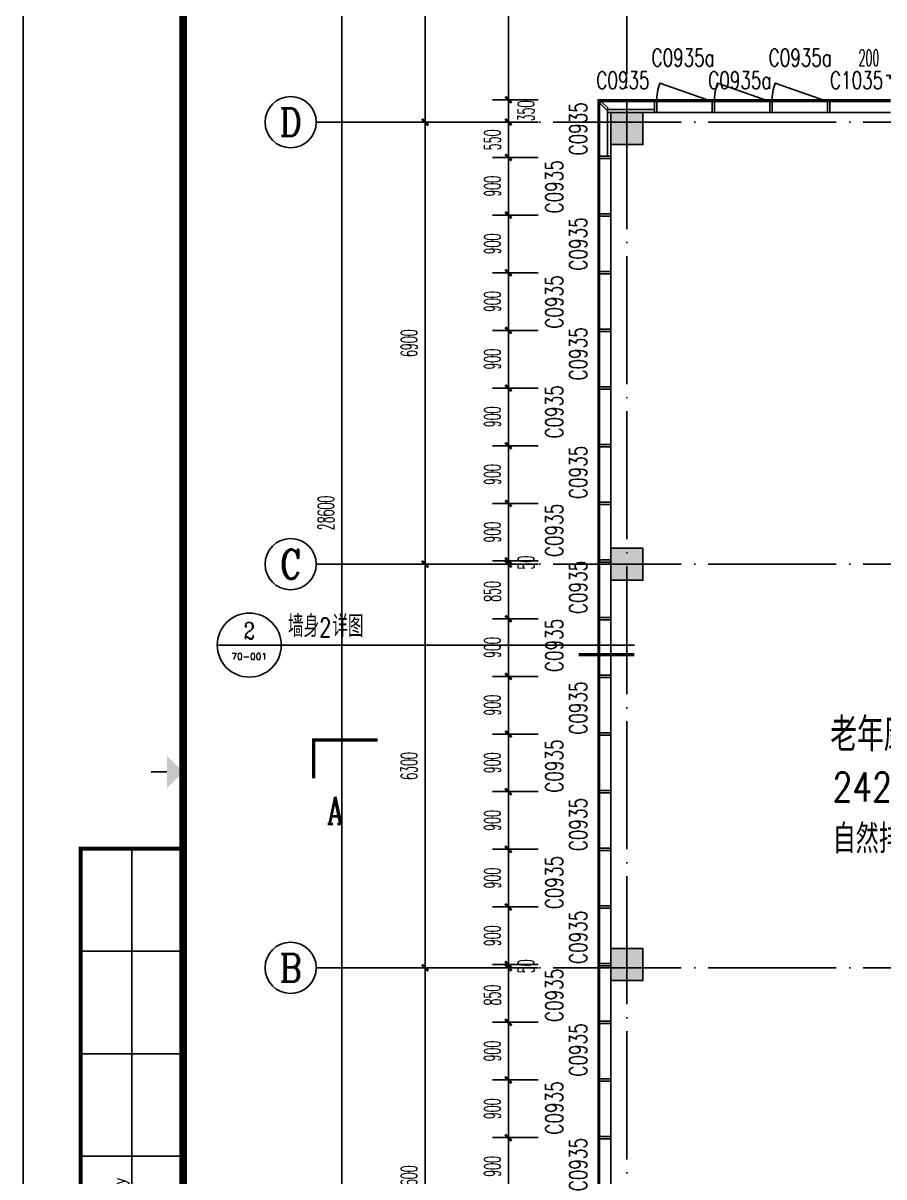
# Model space of a CAD drawing. Header units: millimetres. Extents: x -13830 to 215738, y -24143 to 193994.
# Drawn here: x -3452 to 9991, y 88334 to 106346 of the extents above; entities that cross this region are included whole.
import ezdxf
from ezdxf.enums import TextEntityAlignment as Align

# ---------------------------------------------------------------- set-up
doc = ezdxf.new("R2010")
doc.units = ezdxf.units.MM
doc.header["$LTSCALE"] = 100
doc.linetypes.add('DOTE', pattern=[2.42, 2, -0.2, 0.02, -0.2])
doc.layers.get('0').update_dxf_attribs({"linetype": 'CONTINUOUS'})
doc.layers.get('DEFPOINTS').update_dxf_attribs({"linetype": 'CONTINUOUS'})
for name, color, linetype in [('A-Drain-Well', 201, 'CONTINUOUS'), ('AXIS', 3, 'CONTINUOUS'), ('AXIS_TEXT', 7, 'CONTINUOUS'), ('COLUMN', 9, 'CONTINUOUS'), ('CURTWALL', 4, 'CONTINUOUS'), ('DIM_IDEN', 3, 'CONTINUOUS'), ('DIM_SYMB', 3, 'CONTINUOUS'), ('DOTE', 8, 'CONTINUOUS'), ('MCST 2F$0$A-_WIND----_E-', 4, 'CONTINUOUS'), ('PUB_DIM', 3, 'CONTINUOUS'), ('PUB_HATCH', 8, 'CONTINUOUS'), ('PUB_TEXT', 7, 'CONTINUOUS'), ('RAIL', 163, 'CONTINUOUS'), ('TK HAHA', 1, 'CONTINUOUS'), ('WINDOW', 4, 'CONTINUOUS'), ('WINDOW_TEXT', 7, 'CONTINUOUS'), ('图框', 7, 'CONTINUOUS')]:
    doc.layers.add(name, color=color, linetype=linetype)
doc.styles.add('_TCH_AXIS', font='COMPLEX', dxfattribs={"bigfont": 'GBCBIG'})
doc.styles.add('_TCH_DIM', font='SIMPLEX', dxfattribs={"bigfont": 'GBCBIG'})
doc.styles.add('_TCH_LABEL', font='COMPLEX', dxfattribs={"bigfont": 'GBCBIG'})
doc.styles.add('_TCH_WINDOW', font='SIMPLEX', dxfattribs={"height": 3.5, "bigfont": 'GBCBIG'})
doc.styles.add('COMPLEX', font='COMPLEX')
doc.styles.add('DIM_FONT_T3', font='SIMPLEX', dxfattribs={"width": 0.494118, "bigfont": 'GBCBIG'})
doc.styles.add('HZTXT', font='tjromans.shx', dxfattribs={"width": 0.8, "bigfont": 'hztxt.shx'})
doc.styles.add('TKZ2_tjkts.shx', font='tjromant.shx', dxfattribs={"bigfont": 'tjkts.shx'})
doc.dimstyles.new('_TCH_ARCH&&100', dxfattribs={"dimtxt": 255, "dimasz": 100, "dimexe": 250, "dimexo": 300, "dimgap": 122.5, "dimtad": 1, "dimdec": 0, "dimzin": 0, "dimdsep": 46, "dimtxsty": 'DIM_FONT_T3', "dimblk": 'ARCHTICK', "dimcen": 0.09, "dimclrt": 7, "dimazin": 0, "dimtfac": 1, "dimtdec": 0, "dimtix": 1, "dimtmove": 2, "dimatfit": 3, "dimldrblk": 'ARCHTICK', "dimfxl": 1, "dimtolj": 1, "dimtzin": 0, "dimarcsym": 0})

# ---------------------------------------------------------------- blocks, each defined once
blk = doc.blocks.new('TJAD_TK_A1')
for p, q in [((517.38, 385.45), (517.38, 641.45)), ((509.38, 625.45), (525.38, 625.45)), ((509.38, 609.45), (525.38, 609.45)), ((509.38, 593.45), (525.38, 593.45))]:
    blk.add_line(p, q)
at = {"layer": '图框'}
blk.add_line((500.38, 356.45), (500.38, 950.45), dxfattribs=at)
at = {"layer": '图框', "const_width": 1.2}
blk.add_lwpolyline([(1331.38, 940.45), (525.38, 940.45), (525.38, 366.45), (1331.38, 366.45)], close=True, dxfattribs=at)
at = {"layer": '图框'}
for points, const_width in [([(522.88, 653.45), (520.38, 653.45)], 0.3), ([(525.38, 366.45), (509.38, 366.45), (509.38, 641.45), (525.38, 641.45)], 0.6)]:
    blk.add_lwpolyline(points, dxfattribs=dict(at, const_width=const_width))
blk.add_solid([(522.88, 650.95), (522.88, 655.95), (525.38, 653.45)], dxfattribs=at)
at = {"style": 'TKZ2_tjkts.shx', "width": 0.8}
blk.add_text('Electricity', height=1.8, rotation=90, dxfattribs=at).set_placement((515.4, 585.45), align=Align.MIDDLE_CENTER)
blk = doc.blocks.new('180703-expo')
at = {"layer": '图框'}
blk.add_blockref('TJAD_TK_A1', (-500.38, -356.45), dxfattribs=at)
blk = doc.blocks.new('_AXISO')
blk.add_circle((0, 0), 0.5)
at = {"layer": 'AXIS_TEXT', "style": 'COMPLEX', "width": 1.041667}
blk.add_attdef('A', text='', height=0.56, dxfattribs=at).set_placement((-0.25, -0.28), (0.25, -0.28), align=Align.FIT)
blk = doc.blocks.new('_ArchTick')
at = {"color": 0, "linetype": 'ByBlock', "const_width": 0.4}
blk.add_lwpolyline([(-0.5, -0.5), (0.5, 0.5)], dxfattribs=at)
blk = doc.blocks.new('*D1043')
at = {"layer": 'AXIS', "color": 0, "lineweight": -2, "transparency": 16777216}
for p, q in [((-2043, 28050), (-4700, 28050)), ((-4450, -550), (-4450, 28050)), ((-2043, -550), (-4700, -550))]:
    blk.add_line(p, q, dxfattribs=at)
at = {"layer": 'DEFPOINTS', "color": 0, "transparency": 16777216}
for p in [(-4450, 28050), (-1743, 28050), (-1743, -550)]:
    blk.add_point(p, dxfattribs=at)
at = {"layer": 'AXIS', "color": 0, "lineweight": -2, "transparency": 16777216, "xscale": 100, "yscale": 100, "zscale": 100}
for p, rotation in [((-4450, 28050), 90), ((-4450, -550), 270)]:
    blk.add_blockref('_ArchTick', p, dxfattribs=dict(at, rotation=rotation))
at = {"layer": 'AXIS', "color": 7, "transparency": 16777216, "insert": (-4700, 13750), "char_height": 255, "attachment_point": 5, "rotation": 90, "style": 'DIM_FONT_T3'}
blk.add_mtext('\\A1;28600', dxfattribs=at)
blk = doc.blocks.new('*D1045')
at = {"layer": 'AXIS', "color": 0, "lineweight": -2, "transparency": 16777216}
for p, q in [((-2150, 6650), (-3400, 6650)), ((-3150, 50), (-3150, 6650)), ((-2150, 50), (-3400, 50))]:
    blk.add_line(p, q, dxfattribs=at)
at = {"layer": 'DEFPOINTS', "color": 0, "transparency": 16777216}
for p in [(-3150, 6650), (-1850, 6650), (-1850, 50)]:
    blk.add_point(p, dxfattribs=at)
at = {"layer": 'AXIS', "color": 0, "lineweight": -2, "transparency": 16777216, "xscale": 100, "yscale": 100, "zscale": 100}
for p, rotation in [((-3150, 6650), 90), ((-3150, 50), 270)]:
    blk.add_blockref('_ArchTick', p, dxfattribs=dict(at, rotation=rotation))
at = {"layer": 'AXIS', "color": 7, "transparency": 16777216, "insert": (-3400, 3350), "char_height": 255, "attachment_point": 5, "rotation": 90, "style": 'DIM_FONT_T3'}
blk.add_mtext('\\A1;6600', dxfattribs=at)
blk = doc.blocks.new('*D1046')
at = {"layer": 'AXIS', "color": 0, "lineweight": -2, "transparency": 16777216}
for p, q in [((-2150, 12950), (-3400, 12950)), ((-3150, 6650), (-3150, 12950)), ((-2150, 6650), (-3400, 6650))]:
    blk.add_line(p, q, dxfattribs=at)
at = {"layer": 'DEFPOINTS', "color": 0, "transparency": 16777216}
for p in [(-3150, 12950), (-1850, 12950), (-1850, 6650)]:
    blk.add_point(p, dxfattribs=at)
at = {"layer": 'AXIS', "color": 0, "lineweight": -2, "transparency": 16777216, "xscale": 100, "yscale": 100, "zscale": 100}
for p, rotation in [((-3150, 12950), 90), ((-3150, 6650), 270)]:
    blk.add_blockref('_ArchTick', p, dxfattribs=dict(at, rotation=rotation))
at = {"layer": 'AXIS', "color": 7, "transparency": 16777216, "insert": (-3400, 9800), "char_height": 255, "attachment_point": 5, "rotation": 90, "style": 'DIM_FONT_T3'}
blk.add_mtext('\\A1;6300', dxfattribs=at)
blk = doc.blocks.new('*D1047')
at = {"layer": 'AXIS', "color": 0, "lineweight": -2, "transparency": 16777216}
for p, q in [((-2150, 19850), (-3400, 19850)), ((-3150, 12950), (-3150, 19850)), ((-2150, 12950), (-3400, 12950))]:
    blk.add_line(p, q, dxfattribs=at)
at = {"layer": 'DEFPOINTS', "color": 0, "transparency": 16777216}
for p in [(-3150, 19850), (-1850, 19850), (-1850, 12950)]:
    blk.add_point(p, dxfattribs=at)
at = {"layer": 'AXIS', "color": 0, "lineweight": -2, "transparency": 16777216, "xscale": 100, "yscale": 100, "zscale": 100}
for p, rotation in [((-3150, 19850), 90), ((-3150, 12950), 270)]:
    blk.add_blockref('_ArchTick', p, dxfattribs=dict(at, rotation=rotation))
at = {"layer": 'AXIS', "color": 7, "transparency": 16777216, "insert": (-3400, 16400), "char_height": 255, "attachment_point": 5, "rotation": 90, "style": 'DIM_FONT_T3'}
blk.add_mtext('\\A1;6900', dxfattribs=at)
blk = doc.blocks.new('*D1048')
at = {"layer": 'AXIS', "color": 0, "lineweight": -2, "transparency": 16777216}
for p, q in [((-2150, 27650), (-3400, 27650)), ((-3150, 19850), (-3150, 27650)), ((-2150, 19850), (-3400, 19850))]:
    blk.add_line(p, q, dxfattribs=at)
at = {"layer": 'DEFPOINTS', "color": 0, "transparency": 16777216}
for p in [(-3150, 27650), (-1850, 27650), (-1850, 19850)]:
    blk.add_point(p, dxfattribs=at)
at = {"layer": 'AXIS', "color": 0, "lineweight": -2, "transparency": 16777216, "xscale": 100, "yscale": 100, "zscale": 100}
for p, rotation in [((-3150, 27650), 90), ((-3150, 19850), 270)]:
    blk.add_blockref('_ArchTick', p, dxfattribs=dict(at, rotation=rotation))
at = {"layer": 'AXIS', "color": 7, "transparency": 16777216, "insert": (-3400, 23750), "char_height": 255, "attachment_point": 5, "rotation": 90, "style": 'DIM_FONT_T3'}
blk.add_mtext('\\A1;7800', dxfattribs=at)
blk = doc.blocks.new('MCST 2F$0$ELDERLY CARE MULLION')
at = {"layer": 'MCST 2F$0$A-_WIND----_E-'}
blk.add_lwpolyline([(155290, -76416), (155378, -76568), (155408, -76550), (155321, -76399)], close=True, dxfattribs=at)
blk = doc.blocks.new('一层幕墙')
at = {"layer": 'MCST 2F$0$A-_WIND----_E-', "color": 8}
for points in [[(20264, 10410), (20264, 14975), (-486, 14975), (-486, -475), (6514, -475)], [(20239, 10410), (20239, 14950), (-461, 14950), (-461, -450), (6514, -450)]]:
    blk.add_lwpolyline(points, dxfattribs=at)
at = {"layer": 'MCST 2F$0$A-_WIND----_E-'}
blk.add_lwpolyline([(20252, 10410), (20252, 14962), (-473, 14962), (-473, -463), (6514, -463)], dxfattribs=at)
blk.add_lwpolyline([(20133, 14819), (20239, 14925), (20214, 14950), (20108, 14844)], close=True, dxfattribs=at)
at = {"xscale": -1}
for p, rotation in [((100359, 158774), 29.99999999999988), ((101259, 158774), 29.99999999999988), ((102159, 158774), 29.99999999999988), ((103059, 158774), 29.99999999999988), ((103959, 158774), 29.99999999999988), ((104859, 158774), 29.99999999999988), ((105759, 158774), 29.99999999999988), ((106659, 158774), 29.99999999999988), ((107559, 158774), 29.99999999999988), ((108459, 158774), 29.99999999999988), ((109359, 158774), 29.99999999999988), ((110259, 158774), 29.99999999999988), ((111159, 158774), 29.99999999999988), ((112059, 158774), 29.99999999999988), ((112959, 158774), 29.99999999999988), ((113859, 158774), 29.99999999999988), ((114759, 158774), 29.99999999999988), ((115659, 158774), 29.99999999999988), ((164063, -82220), 299.9999999999999), ((164063, -83120), 299.9999999999999), ((164063, -84020), 299.9999999999999), ((164063, -84920), 299.9999999999999)]:
    blk.add_blockref('MCST 2F$0$ELDERLY CARE MULLION', p, dxfattribs=dict(at, rotation=rotation))
blk = doc.blocks.new('_FZH')
blk.add_lwpolyline([(-0.5, -0.5), (0.5, -0.5), (0.5, 0.5), (-0.5, 0.5)], close=True)
at = {"layer": 'PUB_HATCH'}
blk.add_solid([(-0.5, -0.5), (0.5, -0.5), (-0.5, 0.5), (0.5, 0.5)], dxfattribs=at)
blk = doc.blocks.new('sfdsfsfdsdfs10')
at = {"layer": 'COLUMN', "color": 3, "rotation": 270}
for p, xscale, yscale, zscale in [((650, 20300), 499.9999999995343, 499.9999999995343, 499.9999999995343), ((650, 13500), 499.9999999997672, 499.9999999997672, 499.9999999997672), ((650, 7250), 500.0000000006985, 500.0000000006985, 500.0000000006985)]:
    blk.add_blockref('_FZH', p, dxfattribs=dict(at, xscale=xscale, yscale=yscale, zscale=zscale))
blk = doc.blocks.new('*D861')
at = {"layer": 'DEFPOINTS', "color": 0, "transparency": 16777216}
for p in [(4127, 88948), (4890, 88948), (4890, 88048)]:
    blk.add_point(p, dxfattribs=at)
at = {"layer": 'PUB_DIM', "color": 0, "lineweight": -2, "transparency": 16777216}
for p, q in [((4590, 88948), (3877, 88948)), ((4127, 88048), (4127, 88948)), ((4590, 88048), (3877, 88048))]:
    blk.add_line(p, q, dxfattribs=at)
at = {"layer": 'PUB_DIM', "color": 0, "lineweight": -2, "transparency": 16777216, "xscale": 100, "yscale": 100, "zscale": 100}
for p, rotation in [((4127, 88948), 90), ((4127, 88048), 270)]:
    blk.add_blockref('_ArchTick', p, dxfattribs=dict(at, rotation=rotation))
at = {"layer": 'PUB_DIM', "color": 7, "transparency": 16777216, "insert": (3877, 88498), "char_height": 255, "attachment_point": 5, "rotation": 90, "style": 'DIM_FONT_T3'}
blk.add_mtext('\\A1;900', dxfattribs=at)
blk = doc.blocks.new('*D862')
at = {"layer": 'DEFPOINTS', "color": 0, "transparency": 16777216}
for p in [(4127, 89848), (4890, 89848), (4890, 88948)]:
    blk.add_point(p, dxfattribs=at)
at = {"layer": 'PUB_DIM', "color": 0, "lineweight": -2, "transparency": 16777216}
for p, q in [((4590, 89848), (3877, 89848)), ((4127, 88948), (4127, 89848)), ((4590, 88948), (3877, 88948))]:
    blk.add_line(p, q, dxfattribs=at)
at = {"layer": 'PUB_DIM', "color": 0, "lineweight": -2, "transparency": 16777216, "xscale": 100, "yscale": 100, "zscale": 100}
for p, rotation in [((4127, 89848), 90), ((4127, 88948), 270)]:
    blk.add_blockref('_ArchTick', p, dxfattribs=dict(at, rotation=rotation))
at = {"layer": 'PUB_DIM', "color": 7, "transparency": 16777216, "insert": (3877, 89398), "char_height": 255, "attachment_point": 5, "rotation": 90, "style": 'DIM_FONT_T3'}
blk.add_mtext('\\A1;900', dxfattribs=at)
blk = doc.blocks.new('*D863')
at = {"layer": 'DEFPOINTS', "color": 0, "transparency": 16777216}
for p in [(4127, 90748), (4890, 90748), (4890, 89848)]:
    blk.add_point(p, dxfattribs=at)
at = {"layer": 'PUB_DIM', "color": 0, "lineweight": -2, "transparency": 16777216}
for p, q in [((4590, 90748), (3877, 90748)), ((4127, 89848), (4127, 90748)), ((4590, 89848), (3877, 89848))]:
    blk.add_line(p, q, dxfattribs=at)
at = {"layer": 'PUB_DIM', "color": 0, "lineweight": -2, "transparency": 16777216, "xscale": 100, "yscale": 100, "zscale": 100}
for p, rotation in [((4127, 90748), 90), ((4127, 89848), 270)]:
    blk.add_blockref('_ArchTick', p, dxfattribs=dict(at, rotation=rotation))
at = {"layer": 'PUB_DIM', "color": 7, "transparency": 16777216, "insert": (3877, 90298), "char_height": 255, "attachment_point": 5, "rotation": 90, "style": 'DIM_FONT_T3'}
blk.add_mtext('\\A1;900', dxfattribs=at)
blk = doc.blocks.new('*D864')
at = {"layer": 'DEFPOINTS', "color": 0, "transparency": 16777216}
for p in [(4127, 91599), (4890, 91599), (4890, 90748)]:
    blk.add_point(p, dxfattribs=at)
at = {"layer": 'PUB_DIM', "color": 0, "lineweight": -2, "transparency": 16777216}
for p, q in [((4590, 91599), (3877, 91599)), ((4127, 90748), (4127, 91599)), ((4590, 90748), (3877, 90748))]:
    blk.add_line(p, q, dxfattribs=at)
at = {"layer": 'PUB_DIM', "color": 0, "lineweight": -2, "transparency": 16777216, "xscale": 100, "yscale": 100, "zscale": 100}
for p, rotation in [((4127, 91599), 90), ((4127, 90748), 270)]:
    blk.add_blockref('_ArchTick', p, dxfattribs=dict(at, rotation=rotation))
at = {"layer": 'PUB_DIM', "color": 7, "transparency": 16777216, "insert": (3877, 91173), "char_height": 255, "attachment_point": 5, "rotation": 90, "style": 'DIM_FONT_T3'}
blk.add_mtext('\\A1;850', dxfattribs=at)
blk = doc.blocks.new('*D865')
at = {"layer": 'DEFPOINTS', "color": 0, "transparency": 16777216}
for p in [(4127, 91648), (4890, 91648), (4890, 91599)]:
    blk.add_point(p, dxfattribs=at)
at = {"layer": 'PUB_DIM', "color": 0, "lineweight": -2, "transparency": 16777216}
for p, q in [((4127, 91648), (4127, 91748)), ((4590, 91648), (3877, 91648)), ((4590, 91599), (3877, 91599)), ((4127, 91599), (4127, 91648)), ((4127, 91599), (4127, 91499))]:
    blk.add_line(p, q, dxfattribs=at)
at = {"layer": 'PUB_DIM', "color": 0, "lineweight": -2, "transparency": 16777216, "xscale": 100, "yscale": 100, "zscale": 100}
for p, rotation in [((4127, 91648), 270), ((4127, 91599), 90)]:
    blk.add_blockref('_ArchTick', p, dxfattribs=dict(at, rotation=rotation))
at = {"layer": 'PUB_DIM', "color": 7, "transparency": 16777216, "insert": (4402, 91623), "char_height": 255, "attachment_point": 5, "rotation": 90, "style": 'DIM_FONT_T3'}
blk.add_mtext('\\A1;50', dxfattribs=at)
blk = doc.blocks.new('*D866')
at = {"layer": 'DEFPOINTS', "color": 0, "transparency": 16777216}
for p in [(4127, 92548), (4890, 92548), (4890, 91648)]:
    blk.add_point(p, dxfattribs=at)
at = {"layer": 'PUB_DIM', "color": 0, "lineweight": -2, "transparency": 16777216}
for p, q in [((4590, 92548), (3877, 92548)), ((4127, 91648), (4127, 92548)), ((4590, 91648), (3877, 91648))]:
    blk.add_line(p, q, dxfattribs=at)
at = {"layer": 'PUB_DIM', "color": 0, "lineweight": -2, "transparency": 16777216, "xscale": 100, "yscale": 100, "zscale": 100}
for p, rotation in [((4127, 92548), 90), ((4127, 91648), 270)]:
    blk.add_blockref('_ArchTick', p, dxfattribs=dict(at, rotation=rotation))
at = {"layer": 'PUB_DIM', "color": 7, "transparency": 16777216, "insert": (3877, 92098), "char_height": 255, "attachment_point": 5, "rotation": 90, "style": 'DIM_FONT_T3'}
blk.add_mtext('\\A1;900', dxfattribs=at)
blk = doc.blocks.new('*D867')
at = {"layer": 'DEFPOINTS', "color": 0, "transparency": 16777216}
for p in [(4127, 93448), (4890, 93448), (4890, 92548)]:
    blk.add_point(p, dxfattribs=at)
at = {"layer": 'PUB_DIM', "color": 0, "lineweight": -2, "transparency": 16777216}
for p, q in [((4590, 93448), (3877, 93448)), ((4127, 92548), (4127, 93448)), ((4590, 92548), (3877, 92548))]:
    blk.add_line(p, q, dxfattribs=at)
at = {"layer": 'PUB_DIM', "color": 0, "lineweight": -2, "transparency": 16777216, "xscale": 100, "yscale": 100, "zscale": 100}
for p, rotation in [((4127, 93448), 90), ((4127, 92548), 270)]:
    blk.add_blockref('_ArchTick', p, dxfattribs=dict(at, rotation=rotation))
at = {"layer": 'PUB_DIM', "color": 7, "transparency": 16777216, "insert": (3877, 92998), "char_height": 255, "attachment_point": 5, "rotation": 90, "style": 'DIM_FONT_T3'}
blk.add_mtext('\\A1;900', dxfattribs=at)
blk = doc.blocks.new('*D868')
at = {"layer": 'DEFPOINTS', "color": 0, "transparency": 16777216}
for p in [(4127, 94348), (4890, 94348), (4890, 93448)]:
    blk.add_point(p, dxfattribs=at)
at = {"layer": 'PUB_DIM', "color": 0, "lineweight": -2, "transparency": 16777216}
for p, q in [((4590, 94348), (3877, 94348)), ((4127, 93448), (4127, 94348)), ((4590, 93448), (3877, 93448))]:
    blk.add_line(p, q, dxfattribs=at)
at = {"layer": 'PUB_DIM', "color": 0, "lineweight": -2, "transparency": 16777216, "xscale": 100, "yscale": 100, "zscale": 100}
for p, rotation in [((4127, 94348), 90), ((4127, 93448), 270)]:
    blk.add_blockref('_ArchTick', p, dxfattribs=dict(at, rotation=rotation))
at = {"layer": 'PUB_DIM', "color": 7, "transparency": 16777216, "insert": (3877, 93898), "char_height": 255, "attachment_point": 5, "rotation": 90, "style": 'DIM_FONT_T3'}
blk.add_mtext('\\A1;900', dxfattribs=at)
blk = doc.blocks.new('*D869')
at = {"layer": 'DEFPOINTS', "color": 0, "transparency": 16777216}
for p in [(4127, 95248), (4890, 95248), (4890, 94348)]:
    blk.add_point(p, dxfattribs=at)
at = {"layer": 'PUB_DIM', "color": 0, "lineweight": -2, "transparency": 16777216}
for p, q in [((4590, 95248), (3877, 95248)), ((4127, 94348), (4127, 95248)), ((4590, 94348), (3877, 94348))]:
    blk.add_line(p, q, dxfattribs=at)
at = {"layer": 'PUB_DIM', "color": 0, "lineweight": -2, "transparency": 16777216, "xscale": 100, "yscale": 100, "zscale": 100}
for p, rotation in [((4127, 95248), 90), ((4127, 94348), 270)]:
    blk.add_blockref('_ArchTick', p, dxfattribs=dict(at, rotation=rotation))
at = {"layer": 'PUB_DIM', "color": 7, "transparency": 16777216, "insert": (3877, 94798), "char_height": 255, "attachment_point": 5, "rotation": 90, "style": 'DIM_FONT_T3'}
blk.add_mtext('\\A1;900', dxfattribs=at)
blk = doc.blocks.new('*D870')
at = {"layer": 'DEFPOINTS', "color": 0, "transparency": 16777216}
for p in [(4127, 96148), (4890, 96148), (4890, 95248)]:
    blk.add_point(p, dxfattribs=at)
at = {"layer": 'PUB_DIM', "color": 0, "lineweight": -2, "transparency": 16777216}
for p, q in [((4590, 96148), (3877, 96148)), ((4127, 95248), (4127, 96148)), ((4590, 95248), (3877, 95248))]:
    blk.add_line(p, q, dxfattribs=at)
at = {"layer": 'PUB_DIM', "color": 0, "lineweight": -2, "transparency": 16777216, "xscale": 100, "yscale": 100, "zscale": 100}
for p, rotation in [((4127, 96148), 90), ((4127, 95248), 270)]:
    blk.add_blockref('_ArchTick', p, dxfattribs=dict(at, rotation=rotation))
at = {"layer": 'PUB_DIM', "color": 7, "transparency": 16777216, "insert": (3877, 95698), "char_height": 255, "attachment_point": 5, "rotation": 90, "style": 'DIM_FONT_T3'}
blk.add_mtext('\\A1;900', dxfattribs=at)
blk = doc.blocks.new('*D871')
at = {"layer": 'DEFPOINTS', "color": 0, "transparency": 16777216}
for p in [(4127, 97048), (4890, 97048), (4890, 96148)]:
    blk.add_point(p, dxfattribs=at)
at = {"layer": 'PUB_DIM', "color": 0, "lineweight": -2, "transparency": 16777216}
for p, q in [((4590, 97048), (3877, 97048)), ((4127, 96148), (4127, 97048)), ((4590, 96148), (3877, 96148))]:
    blk.add_line(p, q, dxfattribs=at)
at = {"layer": 'PUB_DIM', "color": 0, "lineweight": -2, "transparency": 16777216, "xscale": 100, "yscale": 100, "zscale": 100}
for p, rotation in [((4127, 97048), 90), ((4127, 96148), 270)]:
    blk.add_blockref('_ArchTick', p, dxfattribs=dict(at, rotation=rotation))
at = {"layer": 'PUB_DIM', "color": 7, "transparency": 16777216, "insert": (3877, 96598), "char_height": 255, "attachment_point": 5, "rotation": 90, "style": 'DIM_FONT_T3'}
blk.add_mtext('\\A1;900', dxfattribs=at)
blk = doc.blocks.new('*D872')
at = {"layer": 'DEFPOINTS', "color": 0, "transparency": 16777216}
for p in [(4127, 97899), (4890, 97899), (4890, 97048)]:
    blk.add_point(p, dxfattribs=at)
at = {"layer": 'PUB_DIM', "color": 0, "lineweight": -2, "transparency": 16777216}
for p, q in [((4590, 97899), (3877, 97899)), ((4127, 97048), (4127, 97899)), ((4590, 97048), (3877, 97048))]:
    blk.add_line(p, q, dxfattribs=at)
at = {"layer": 'PUB_DIM', "color": 0, "lineweight": -2, "transparency": 16777216, "xscale": 100, "yscale": 100, "zscale": 100}
for p, rotation in [((4127, 97899), 90), ((4127, 97048), 270)]:
    blk.add_blockref('_ArchTick', p, dxfattribs=dict(at, rotation=rotation))
at = {"layer": 'PUB_DIM', "color": 7, "transparency": 16777216, "insert": (3877, 97473), "char_height": 255, "attachment_point": 5, "rotation": 90, "style": 'DIM_FONT_T3'}
blk.add_mtext('\\A1;850', dxfattribs=at)
blk = doc.blocks.new('*D873')
at = {"layer": 'DEFPOINTS', "color": 0, "transparency": 16777216}
for p in [(4127, 97949), (4890, 97949), (4890, 97899)]:
    blk.add_point(p, dxfattribs=at)
at = {"layer": 'PUB_DIM', "color": 0, "lineweight": -2, "transparency": 16777216}
for p, q in [((4127, 97949), (4127, 98049)), ((4590, 97949), (3877, 97949)), ((4590, 97899), (3877, 97899)), ((4127, 97899), (4127, 97949)), ((4127, 97899), (4127, 97799))]:
    blk.add_line(p, q, dxfattribs=at)
at = {"layer": 'PUB_DIM', "color": 0, "lineweight": -2, "transparency": 16777216, "xscale": 100, "yscale": 100, "zscale": 100}
for p, rotation in [((4127, 97949), 270), ((4127, 97899), 90)]:
    blk.add_blockref('_ArchTick', p, dxfattribs=dict(at, rotation=rotation))
at = {"layer": 'PUB_DIM', "color": 7, "transparency": 16777216, "insert": (4402, 97924), "char_height": 255, "attachment_point": 5, "rotation": 90, "style": 'DIM_FONT_T3'}
blk.add_mtext('\\A1;50', dxfattribs=at)
blk = doc.blocks.new('*D874')
at = {"layer": 'DEFPOINTS', "color": 0, "transparency": 16777216}
for p in [(4127, 98848), (4890, 98848), (4890, 97949)]:
    blk.add_point(p, dxfattribs=at)
at = {"layer": 'PUB_DIM', "color": 0, "lineweight": -2, "transparency": 16777216}
for p, q in [((4590, 98848), (3877, 98848)), ((4127, 97949), (4127, 98848)), ((4590, 97949), (3877, 97949))]:
    blk.add_line(p, q, dxfattribs=at)
at = {"layer": 'PUB_DIM', "color": 0, "lineweight": -2, "transparency": 16777216, "xscale": 100, "yscale": 100, "zscale": 100}
for p, rotation in [((4127, 98848), 90), ((4127, 97949), 270)]:
    blk.add_blockref('_ArchTick', p, dxfattribs=dict(at, rotation=rotation))
at = {"layer": 'PUB_DIM', "color": 7, "transparency": 16777216, "insert": (3877, 98398), "char_height": 255, "attachment_point": 5, "rotation": 90, "style": 'DIM_FONT_T3'}
blk.add_mtext('\\A1;900', dxfattribs=at)
blk = doc.blocks.new('*D875')
at = {"layer": 'DEFPOINTS', "color": 0, "transparency": 16777216}
for p in [(4127, 99748), (4890, 99748), (4890, 98848)]:
    blk.add_point(p, dxfattribs=at)
at = {"layer": 'PUB_DIM', "color": 0, "lineweight": -2, "transparency": 16777216}
for p, q in [((4590, 99748), (3877, 99748)), ((4127, 98848), (4127, 99748)), ((4590, 98848), (3877, 98848))]:
    blk.add_line(p, q, dxfattribs=at)
at = {"layer": 'PUB_DIM', "color": 0, "lineweight": -2, "transparency": 16777216, "xscale": 100, "yscale": 100, "zscale": 100}
for p, rotation in [((4127, 99748), 90), ((4127, 98848), 270)]:
    blk.add_blockref('_ArchTick', p, dxfattribs=dict(at, rotation=rotation))
at = {"layer": 'PUB_DIM', "color": 7, "transparency": 16777216, "insert": (3877, 99298), "char_height": 255, "attachment_point": 5, "rotation": 90, "style": 'DIM_FONT_T3'}
blk.add_mtext('\\A1;900', dxfattribs=at)
blk = doc.blocks.new('*D876')
at = {"layer": 'DEFPOINTS', "color": 0, "transparency": 16777216}
for p in [(4127, 100648), (4890, 100648), (4890, 99748)]:
    blk.add_point(p, dxfattribs=at)
at = {"layer": 'PUB_DIM', "color": 0, "lineweight": -2, "transparency": 16777216}
for p, q in [((4590, 100648), (3877, 100648)), ((4127, 99748), (4127, 100648)), ((4590, 99748), (3877, 99748))]:
    blk.add_line(p, q, dxfattribs=at)
at = {"layer": 'PUB_DIM', "color": 0, "lineweight": -2, "transparency": 16777216, "xscale": 100, "yscale": 100, "zscale": 100}
for p, rotation in [((4127, 100648), 90), ((4127, 99748), 270)]:
    blk.add_blockref('_ArchTick', p, dxfattribs=dict(at, rotation=rotation))
at = {"layer": 'PUB_DIM', "color": 7, "transparency": 16777216, "insert": (3877, 100198), "char_height": 255, "attachment_point": 5, "rotation": 90, "style": 'DIM_FONT_T3'}
blk.add_mtext('\\A1;900', dxfattribs=at)
blk = doc.blocks.new('*D877')
at = {"layer": 'DEFPOINTS', "color": 0, "transparency": 16777216}
for p in [(4127, 101548), (4890, 101548), (4890, 100648)]:
    blk.add_point(p, dxfattribs=at)
at = {"layer": 'PUB_DIM', "color": 0, "lineweight": -2, "transparency": 16777216}
for p, q in [((4590, 101548), (3877, 101548)), ((4127, 100648), (4127, 101548)), ((4590, 100648), (3877, 100648))]:
    blk.add_line(p, q, dxfattribs=at)
at = {"layer": 'PUB_DIM', "color": 0, "lineweight": -2, "transparency": 16777216, "xscale": 100, "yscale": 100, "zscale": 100}
for p, rotation in [((4127, 101548), 90), ((4127, 100648), 270)]:
    blk.add_blockref('_ArchTick', p, dxfattribs=dict(at, rotation=rotation))
at = {"layer": 'PUB_DIM', "color": 7, "transparency": 16777216, "insert": (3877, 101098), "char_height": 255, "attachment_point": 5, "rotation": 90, "style": 'DIM_FONT_T3'}
blk.add_mtext('\\A1;900', dxfattribs=at)
blk = doc.blocks.new('*D878')
at = {"layer": 'DEFPOINTS', "color": 0, "transparency": 16777216}
for p in [(4127, 102448), (4890, 102448), (4890, 101548)]:
    blk.add_point(p, dxfattribs=at)
at = {"layer": 'PUB_DIM', "color": 0, "lineweight": -2, "transparency": 16777216}
for p, q in [((4590, 102448), (3877, 102448)), ((4127, 101548), (4127, 102448)), ((4590, 101548), (3877, 101548))]:
    blk.add_line(p, q, dxfattribs=at)
at = {"layer": 'PUB_DIM', "color": 0, "lineweight": -2, "transparency": 16777216, "xscale": 100, "yscale": 100, "zscale": 100}
for p, rotation in [((4127, 102448), 90), ((4127, 101548), 270)]:
    blk.add_blockref('_ArchTick', p, dxfattribs=dict(at, rotation=rotation))
at = {"layer": 'PUB_DIM', "color": 7, "transparency": 16777216, "insert": (3877, 101998), "char_height": 255, "attachment_point": 5, "rotation": 90, "style": 'DIM_FONT_T3'}
blk.add_mtext('\\A1;900', dxfattribs=at)
blk = doc.blocks.new('*D879')
at = {"layer": 'DEFPOINTS', "color": 0, "transparency": 16777216}
for p in [(4127, 103348), (4890, 103348), (4890, 102448)]:
    blk.add_point(p, dxfattribs=at)
at = {"layer": 'PUB_DIM', "color": 0, "lineweight": -2, "transparency": 16777216}
for p, q in [((4590, 103348), (3877, 103348)), ((4127, 102448), (4127, 103348)), ((4590, 102448), (3877, 102448))]:
    blk.add_line(p, q, dxfattribs=at)
at = {"layer": 'PUB_DIM', "color": 0, "lineweight": -2, "transparency": 16777216, "xscale": 100, "yscale": 100, "zscale": 100}
for p, rotation in [((4127, 103348), 90), ((4127, 102448), 270)]:
    blk.add_blockref('_ArchTick', p, dxfattribs=dict(at, rotation=rotation))
at = {"layer": 'PUB_DIM', "color": 7, "transparency": 16777216, "insert": (3877, 102898), "char_height": 255, "attachment_point": 5, "rotation": 90, "style": 'DIM_FONT_T3'}
blk.add_mtext('\\A1;900', dxfattribs=at)
blk = doc.blocks.new('*D880')
at = {"layer": 'DEFPOINTS', "color": 0, "transparency": 16777216}
for p in [(4127, 104248), (4890, 104248), (4890, 103348)]:
    blk.add_point(p, dxfattribs=at)
at = {"layer": 'PUB_DIM', "color": 0, "lineweight": -2, "transparency": 16777216}
for p, q in [((4590, 104248), (3877, 104248)), ((4127, 103348), (4127, 104248)), ((4590, 103348), (3877, 103348))]:
    blk.add_line(p, q, dxfattribs=at)
at = {"layer": 'PUB_DIM', "color": 0, "lineweight": -2, "transparency": 16777216, "xscale": 100, "yscale": 100, "zscale": 100}
for p, rotation in [((4127, 104248), 90), ((4127, 103348), 270)]:
    blk.add_blockref('_ArchTick', p, dxfattribs=dict(at, rotation=rotation))
at = {"layer": 'PUB_DIM', "color": 7, "transparency": 16777216, "insert": (3877, 103798), "char_height": 255, "attachment_point": 5, "rotation": 90, "style": 'DIM_FONT_T3'}
blk.add_mtext('\\A1;900', dxfattribs=at)
blk = doc.blocks.new('*D881')
at = {"layer": 'DEFPOINTS', "color": 0, "transparency": 16777216}
for p in [(4127, 104799), (4890, 104799), (4890, 104248)]:
    blk.add_point(p, dxfattribs=at)
at = {"layer": 'PUB_DIM', "color": 0, "lineweight": -2, "transparency": 16777216}
for p, q in [((4127, 104799), (4127, 104899)), ((4590, 104799), (3877, 104799)), ((4127, 104248), (4127, 104799)), ((4590, 104248), (3877, 104248)), ((4127, 104248), (4127, 104148))]:
    blk.add_line(p, q, dxfattribs=at)
at = {"layer": 'PUB_DIM', "color": 0, "lineweight": -2, "transparency": 16777216, "xscale": 100, "yscale": 100, "zscale": 100}
for p, rotation in [((4127, 104799), 270), ((4127, 104248), 90)]:
    blk.add_blockref('_ArchTick', p, dxfattribs=dict(at, rotation=rotation))
at = {"layer": 'PUB_DIM', "color": 7, "transparency": 16777216, "insert": (3877, 104523), "char_height": 255, "attachment_point": 5, "rotation": 90, "style": 'DIM_FONT_T3'}
blk.add_mtext('\\A1;550', dxfattribs=at)
blk = doc.blocks.new('*D882')
at = {"layer": 'DEFPOINTS', "color": 0, "transparency": 16777216}
for p in [(4127, 105149), (4890, 105149), (4890, 104799)]:
    blk.add_point(p, dxfattribs=at)
at = {"layer": 'PUB_DIM', "color": 0, "lineweight": -2, "transparency": 16777216}
for p, q in [((4590, 105149), (3877, 105149)), ((4127, 104799), (4127, 105149)), ((4590, 104799), (3877, 104799))]:
    blk.add_line(p, q, dxfattribs=at)
at = {"layer": 'PUB_DIM', "color": 0, "lineweight": -2, "transparency": 16777216, "xscale": 100, "yscale": 100, "zscale": 100}
for p, rotation in [((4127, 105149), 90), ((4127, 104799), 270)]:
    blk.add_blockref('_ArchTick', p, dxfattribs=dict(at, rotation=rotation))
at = {"layer": 'PUB_DIM', "color": 7, "transparency": 16777216, "insert": (4402, 104974), "char_height": 255, "attachment_point": 5, "rotation": 90, "style": 'DIM_FONT_T3'}
blk.add_mtext('\\A1;350', dxfattribs=at)
blk = doc.blocks.new('*D883')
at = {"layer": 'DEFPOINTS', "color": 0, "transparency": 16777216}
for p in [(4127, 110698), (4890, 110698), (4890, 105149)]:
    blk.add_point(p, dxfattribs=at)
at = {"layer": 'PUB_DIM', "color": 0, "lineweight": -2, "transparency": 16777216}
for p, q in [((4590, 110698), (3877, 110698)), ((4127, 105149), (4127, 110698)), ((4590, 105149), (3877, 105149))]:
    blk.add_line(p, q, dxfattribs=at)
at = {"layer": 'PUB_DIM', "color": 0, "lineweight": -2, "transparency": 16777216, "xscale": 100, "yscale": 100, "zscale": 100}
for p, rotation in [((4127, 110698), 90), ((4127, 105149), 270)]:
    blk.add_blockref('_ArchTick', p, dxfattribs=dict(at, rotation=rotation))
at = {"layer": 'PUB_DIM', "color": 7, "transparency": 16777216, "insert": (3877, 107923), "char_height": 255, "attachment_point": 5, "rotation": 90, "style": 'DIM_FONT_T3'}
blk.add_mtext('\\A1;5550', dxfattribs=at)
blk = doc.blocks.new('*D954')
at = {"layer": 'DEFPOINTS', "color": 0, "transparency": 16777216}
for p in [(10327, 105529), (10127, 104949), (10327, 104949)]:
    blk.add_point(p, dxfattribs=at)
at = {"layer": 'PUB_DIM', "color": 0, "lineweight": -2, "transparency": 16777216}
for p, q in [((10127, 105249), (10127, 105779)), ((10327, 105249), (10327, 105779)), ((10127, 105529), (10027, 105529)), ((10127, 105529), (10327, 105529)), ((10327, 105529), (10427, 105529))]:
    blk.add_line(p, q, dxfattribs=at)
at = {"layer": 'PUB_DIM', "color": 0, "lineweight": -2, "transparency": 16777216, "xscale": 100, "yscale": 100, "zscale": 100}
blk.add_blockref('_ArchTick', (10127, 105529), dxfattribs=at)
at = {"layer": 'PUB_DIM', "color": 0, "lineweight": -2, "transparency": 16777216, "xscale": 100, "yscale": 100, "zscale": 100, "rotation": 180}
blk.add_blockref('_ArchTick', (10327, 105529), dxfattribs=at)
at = {"layer": 'PUB_DIM', "color": 7, "transparency": 16777216, "insert": (9757, 105804), "char_height": 255, "attachment_point": 5, "style": 'DIM_FONT_T3'}
blk.add_mtext('\\A1;200', dxfattribs=at)
blk = doc.blocks.new('dsffsfddf')
at = {"layer": 'AXIS'}
for p, q in [((-1850, 19850), (-4850, 19850)), ((-1850, 12950), (-4850, 12950)), ((-1850, 6650), (-4850, 6650))]:
    blk.add_line(p, q, dxfattribs=at)
at = {"layer": 'DOTE', "linetype": 'DOTE', "ltscale": 10}
for p, q in [((0, -3600), (0, 31000)), ((25050, 19850), (-1850, 19850)), ((25050, 12950), (-1850, 12950)), ((25050, 6650), (-1850, 6650))]:
    blk.add_line(p, q, dxfattribs=at)
at = {"layer": 'AXIS'}
ref = blk.add_blockref('_AXISO', (-5250, 19850), dxfattribs=dict(at, xscale=800, yscale=800, zscale=800))
ref.add_attrib('A', 'D', dxfattribs={"layer": 'AXIS_TEXT', "height": 435.3, "style": '_TCH_AXIS'}).set_placement((-5426.2, 19632.4), (-5073.8, 19632.4), align=Align.FIT)
ref = blk.add_blockref('_AXISO', (-5250, 12950), dxfattribs=dict(at, xscale=800, yscale=800, zscale=800))
ref.add_attrib('A', 'C', dxfattribs={"layer": 'AXIS_TEXT', "height": 455.7, "style": '_TCH_AXIS'}).set_placement((-5412.7, 12722.2), (-5087.3, 12722.2), align=Align.FIT)
ref = blk.add_blockref('_AXISO', (-5250, 6650), dxfattribs=dict(at, xscale=800, yscale=800, zscale=800))
ref.add_attrib('A', 'B', dxfattribs={"layer": 'AXIS_TEXT', "height": 435.3, "style": '_TCH_AXIS'}).set_placement((-5426.2, 6432.4), (-5073.8, 6432.4), align=Align.FIT)
for p1, p2, distance, picture, middle in [((-1743.4, -550), (-1743.4, 28050), 2706.6, '*D1043', (-4700, 13750)), ((-1850, 19850), (-1850, 27650), 1300, '*D1048', (-3400, 23750)), ((-1850, 12950), (-1850, 19850), 1300, '*D1047', (-3400, 16400)), ((-1850, 6650), (-1850, 12950), 1300, '*D1046', (-3400, 9800)), ((-1850, 50), (-1850, 6650), 1300, '*D1045', (-3400, 3350))]:
    dim = blk.add_aligned_dim(p1=p1, p2=p2, distance=distance, dimstyle='_TCH_ARCH&&100', dxfattribs=at)
    dim.commit()
    dim.dimension.update_dxf_attribs({"geometry": picture, "text_midpoint": middle})
blk = doc.blocks.new('DFSFDSFSF')
at = {"layer": 'CURTWALL'}
blk.add_lwpolyline([(19450, 12650), (19450, 5650), (4000, 5650), (4000, 26400), (7300, 26400)], dxfattribs=at)
at = {"layer": 'DEFPOINTS'}
for points in [[(0, 0), (32400, 0), (32400, 39800), (0, 39800)], [(0, 0), (32400, 0), (32400, 39800), (0, 39800)], [(1300, 1300), (31100, 1300), (31100, 38500), (1300, 38500)], [(2600, 2600), (29800, 2600), (29800, 37200), (2600, 37200)]]:
    blk.add_lwpolyline(points, close=True, dxfattribs=at)
at = {"layer": 'DIM_IDEN'}
for p, q in [((-946, 17887), (-1946, 17887)), ((-442, 17887), (-946, 17887)), ((4567, 17887), (-442, 17887))]:
    blk.add_line(p, q, dxfattribs=at)
at = {"layer": 'DIM_IDEN', "const_width": 50}
blk.add_lwpolyline([(4567, 17737), (3698, 17737)], dxfattribs=at)
at = {"layer": 'DIM_IDEN'}
blk.add_circle((-1446, 17887), 500, dxfattribs=at)
at = {"layer": 'DIM_SYMB', "const_width": 50}
blk.add_lwpolyline([(-442, 15807), (-442, 16407), (558, 16407)], dxfattribs=at)
at = {"layer": 'RAIL'}
blk.add_lwpolyline([(8565, 26200), (4200, 26200), (4200, 5850), (19250, 5850), (19250, 12650)], dxfattribs=at)
at = {"layer": 'WINDOW'}
for points in [[(5782, 26375), (4965, 26658, 0.083654), (4917, 26375)], [(6682, 26375), (5865, 26658, 0.083654), (5817, 26375)], [(7582, 26375), (6765, 26658, 0.083654), (6717, 26375)]]:
    blk.add_lwpolyline(points, format="xyb", dxfattribs=at)
for points in [[(4882, 26200), (4150, 26200), (4150, 26250), (4882, 26250)], [(4150, 25518), (4150, 26200), (4200, 26200), (4200, 25518)]]:
    blk.add_lwpolyline(points, close=True, dxfattribs=at)
at = {"rotation": 90}
blk.add_blockref('一层幕墙', (18975, 6136), dxfattribs=at)
at = {"layer": 'A-Drain-Well'}
for name, p in [('dsffsfddf', (4450, 6200)), ('sfdsfsfdsdfs10', (3800, 5650))]:
    blk.add_blockref(name, p, dxfattribs=at)
at = {"style": 'HZTXT', "width": 0.8}
blk.add_text('老年康体活动室', height=525, dxfattribs=at).set_placement((7624, 16228))
at = {"char_height": 450, "width": 8000, "attachment_point": 1, "line_spacing_factor": 0.8, "style": 'HZTXT'}
for s, insert in [('242.06M2 (122.5人)', (7664, 15897)), ('自然排烟窗5.0平', (7664, 15088))]:
    blk.add_mtext(s, dxfattribs=dict(at, insert=insert))
at = {"layer": 'PUB_TEXT', "style": '_TCH_DIM'}
for s, p in [('墙身', (-841, 18014)), ('详图', (-149, 18014))]:
    blk.add_text(s, height=337.6, dxfattribs=at).set_placement(p)
at = {"layer": 'PUB_TEXT', "style": '_TCH_LABEL'}
for s, height, p, p2 in [('2', 261, (-1533, 17980), (-1359, 17980)), ('70-001', 101.7, (-1724, 17660), (-1168, 17660))]:
    blk.add_text(s, height=height, dxfattribs=at).set_placement(p, p2, align=Align.FIT)
at = {"layer": 'PUB_TEXT', "width": 0.705882}
for s, height, style, p in [('2', 298, '_TCH_DIM', (-349, 18014)), ('A', 425, '_TCH_LABEL', (-233, 15095))]:
    blk.add_text(s, height=height, dxfattribs=dict(at, style=style)).set_placement(p)

msp = doc.modelspace()

# ---------------------------------------------------------------- linework, layer by layer
at = {"layer": 'TK HAHA', "color": 1}
msp.add_lwpolyline([(-3451.8, 124357.2), (80648.2, 124357.2), (80648.2, 64957.2), (-3451.8, 64957.2)], close=True, dxfattribs=at)

# ---------------------------------------------------------------- block references
at = {"xscale": 100, "yscale": 100, "zscale": 100}
msp.add_blockref('180703-expo', (-3451.8, 64957.2), dxfattribs=at)

# ---------------------------------------------------------------- next in the draw order: block references
at = {"layer": 'WINDOW'}
msp.add_blockref('DFSFDSFSF', (1526.6, 78748.5), dxfattribs=at)

# ---------------------------------------------------------------- next in the draw order: texts
at = {"layer": 'WINDOW_TEXT', "style": '_TCH_WINDOW', "width": 0.705882}
for s, p in [('C0935a', (6361.7, 105669.6)), ('C0935a', (8191, 105669.6)), ('C0935', (5500.1, 105317.4)), ('C0935a', (7247.1, 105317.4)), ('C1035', (9149.1, 105317.4))]:
    msp.add_text(s, height=272, dxfattribs=at).set_placement(p)
for p in [(5352.2, 104278.9), (4979.3, 103373.6), (5352.2, 102480.8), (4979.3, 101575.5), (5352.2, 100765.4), (4979.3, 99860.1), (5352.2, 98915.2), (4979.3, 98009.9), (5352.2, 97120.4), (4979.3, 96215.1), (5352.2, 95236.1), (4979.3, 94330.8), (5352.2, 93418), (4979.3, 92512.7), (5352.2, 91658.2), (4979.3, 90752.9), (5352.2, 89899.4), (4979.3, 88994.1), (5352.2, 88110.2)]:
    msp.add_text('C0935', height=272, rotation=90, dxfattribs=at).set_placement(p)

# ---------------------------------------------------------------- next in the draw order: dimensions: what is measured, and where the dimension line sits
at = {"layer": 'PUB_DIM'}
for p1, p2, picture, middle in [((4889.9, 105148.5), (4889.9, 110698.4), '*D883', (3876.6, 107923.4)), ((4889.9, 104248.4), (4889.9, 104798.5), '*D881', (3876.6, 104523.5)), ((4889.9, 103348.4), (4889.9, 104248.4), '*D880', (3876.6, 103798.4)), ((4889.9, 102448.4), (4889.9, 103348.4), '*D879', (3876.6, 102898.4)), ((4889.9, 101548.4), (4889.9, 102448.4), '*D878', (3876.6, 101998.4)), ((4889.9, 100648.4), (4889.9, 101548.4), '*D877', (3876.6, 101098.4)), ((4889.9, 99748.4), (4889.9, 100648.4), '*D876', (3876.6, 100198.4)), ((4889.9, 98848.4), (4889.9, 99748.4), '*D875', (3876.6, 99298.4)), ((4889.9, 97948.5), (4889.9, 98848.4), '*D874', (3876.6, 98398.5)), ((4889.9, 97048.4), (4889.9, 97898.5), '*D872', (3876.6, 97473.5)), ((4889.9, 96148.4), (4889.9, 97048.4), '*D871', (3876.6, 96598.4)), ((4889.9, 95248.4), (4889.9, 96148.4), '*D870', (3876.6, 95698.4)), ((4889.9, 94348.4), (4889.9, 95248.4), '*D869', (3876.6, 94798.4)), ((4889.9, 93448.4), (4889.9, 94348.4), '*D868', (3876.6, 93898.4)), ((4889.9, 92548.4), (4889.9, 93448.4), '*D867', (3876.6, 92998.4)), ((4889.9, 91648.4), (4889.9, 92548.4), '*D866', (3876.6, 92098.4)), ((4889.9, 90748.4), (4889.9, 91598.5), '*D864', (3876.6, 91173.5)), ((4889.9, 89848.4), (4889.9, 90748.4), '*D863', (3876.6, 90298.4)), ((4889.9, 88948.4), (4889.9, 89848.4), '*D862', (3876.6, 89398.4)), ((4889.9, 88048.4), (4889.9, 88948.4), '*D861', (3876.6, 88498.4))]:
    dim = msp.add_aligned_dim(p1=p1, p2=p2, distance=763.2, dimstyle='_TCH_ARCH&&100', dxfattribs=at)
    dim.commit()
    dim.dimension.update_dxf_attribs({"geometry": picture, "text_midpoint": middle})
for base, p1, p2, angle, picture, middle in [((10326.6, 105529.4), (10126.6, 104948.5), (10326.6, 104948.5), 0, '*D954', (9756.6, 105804.4)), ((4126.6, 105148.5), (4889.9, 104798.5), (4889.9, 105148.5), 90, '*D882', (4401.6, 104973.5)), ((4126.6, 97948.5), (4889.9, 97898.5), (4889.9, 97948.5), 90, '*D873', (4401.6, 97923.5)), ((4126.6, 91648.4), (4889.9, 91598.5), (4889.9, 91648.4), 90, '*D865', (4401.6, 91623.5))]:
    dim = msp.add_linear_dim(base=base, p1=p1, p2=p2, angle=angle, dimstyle='_TCH_ARCH&&100', dxfattribs=at)
    dim.commit()
    dim.dimension.update_dxf_attribs({"geometry": picture, "text_midpoint": middle, "dimtype": 129})

doc.saveas('drawing.dxf')
